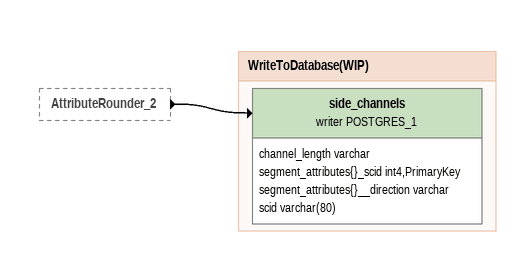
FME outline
AttributeRounder_2 [outside]
    -> side_channels (writer POSTGRES_1)

Bookmark: WriteToDatabase(WIP)
side_channels (writer POSTGRES_1)
    attributes: channel_length varchar, segment_attributes{}_scid int4,PrimaryKey, segment_attributes{}__direction varchar, scid varchar(80)
